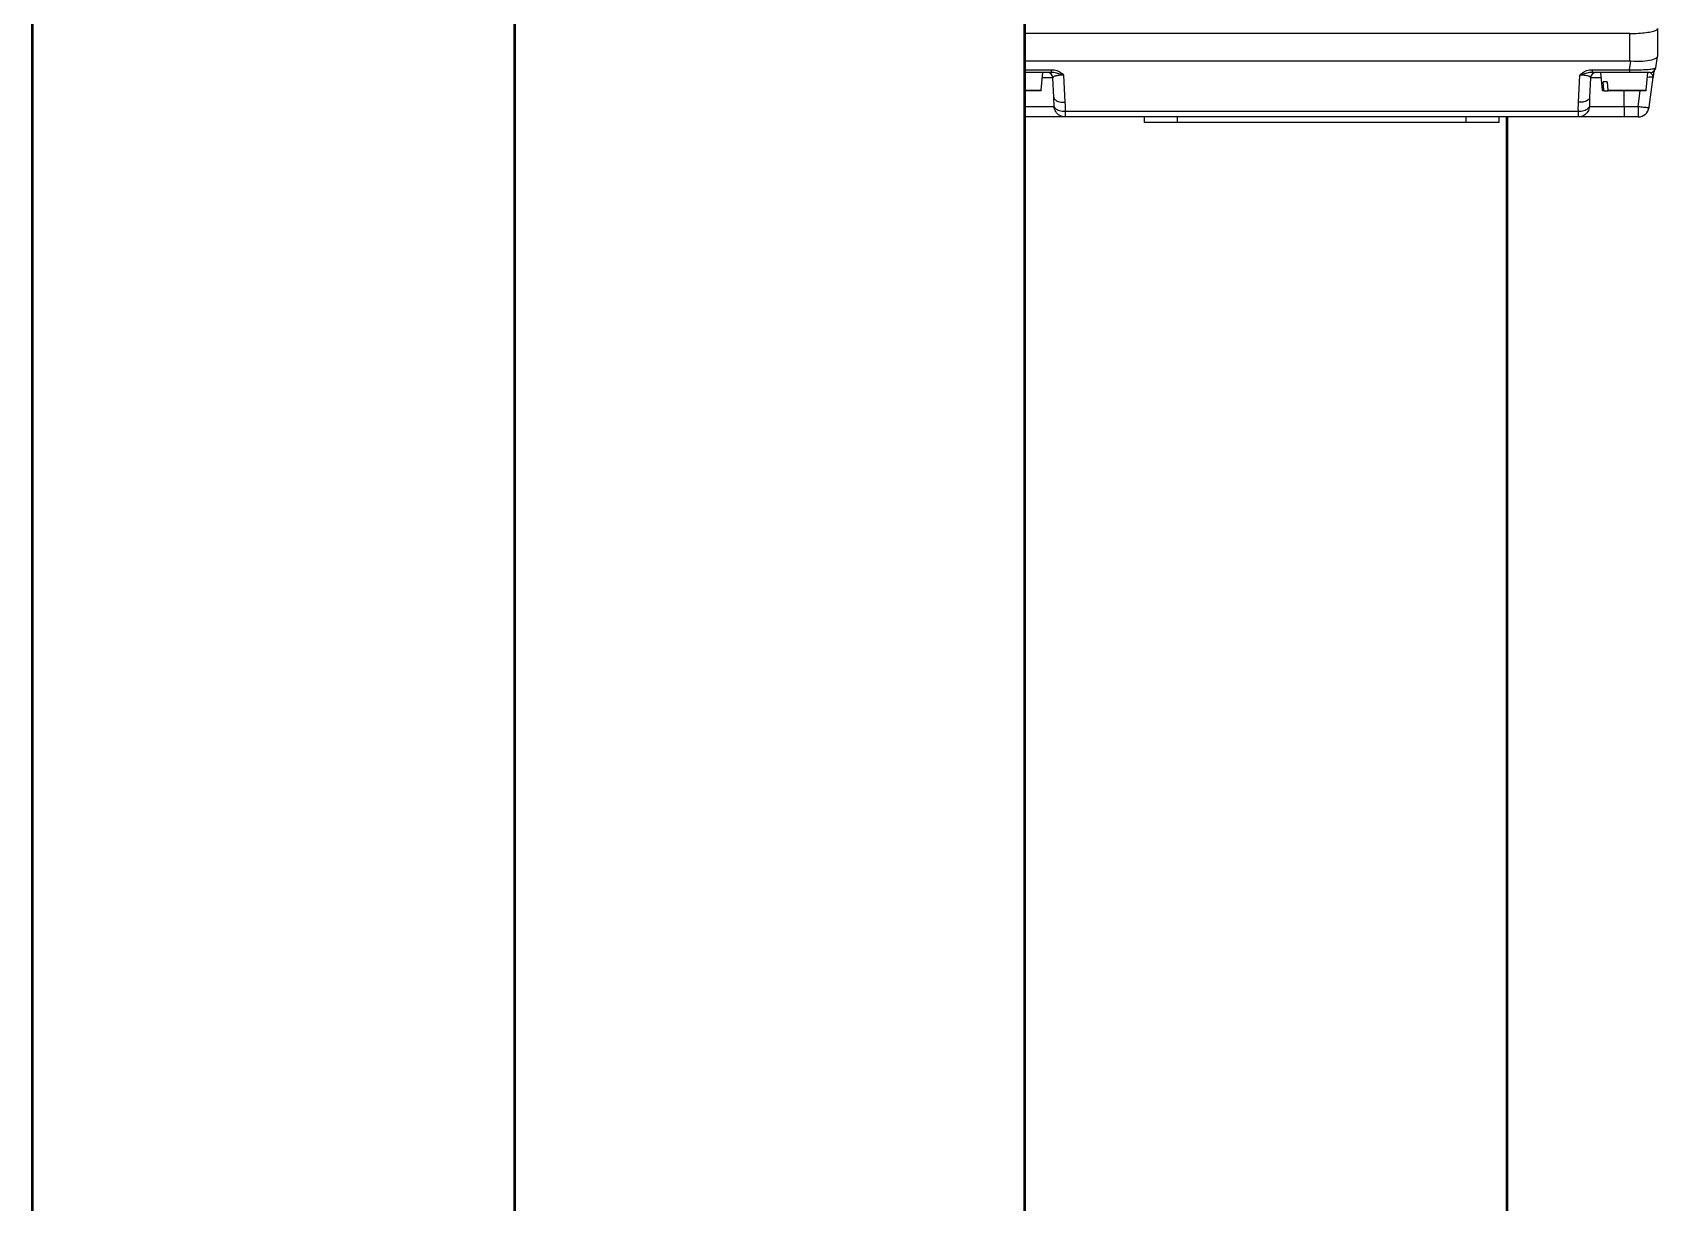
# Model space of a CAD drawing. Header units: millimetres. Extents: x 184 to 2141, y 95 to 1347.
# Drawn here: x 488 to 605.9, y 874.9 to 959.8 of the extents above; entities that cross this region are included whole.
import ezdxf

# ---------------------------------------------------------------- set-up
doc = ezdxf.new("R2010")
doc.units = ezdxf.units.MM
doc.layers.add('gruba', color=7, linetype='Continuous', lineweight=50)

msp = doc.modelspace()

# ---------------------------------------------------------------- linework, layer by layer
at = {"color": 7, "linetype": 'Continuous'}
for p, q in [((605.944, 960.05), (605.944, 958.036)), ((603.931, 959.695), (560.03, 959.695)), ((603.931, 957.681), (603.931, 959.695)), ((603.931, 957.681), (560.03, 957.681)), ((603.914, 957.068), (604.008, 957.679)), ((605.817, 957.208), (605.943, 958.023)), ((605.944, 958.036), (605.944, 958.035)), ((560.03, 957.068), (561.952, 957.068)), ((561.952, 956.867), (560.03, 956.867)), ((561.229, 955.575), (561.342, 956.867)), ((562.067, 956.485), (561.309, 956.485)), ((561.952, 957.068), (561.952, 956.867)), ((562.141, 955.065), (562.067, 956.485)), ((562.843, 956.665), (562.946, 954.704)), ((600.213, 954.704), (600.316, 956.665)), ((601.092, 956.485), (601.017, 955.065)), ((601.85, 956.485), (601.092, 956.485)), ((601.206, 957.068), (603.914, 957.068)), ((601.206, 957.068), (601.206, 956.867)), ((603.914, 956.867), (601.206, 956.867)), ((601.816, 956.867), (601.929, 955.575)), ((603.914, 957.068), (603.914, 956.867)), ((605.419, 956.867), (603.914, 956.867)), ((605.126, 955.575), (605.24, 956.867)), ((605.331, 954.337), (605.641, 956.521)), ((560.03, 955.575), (561.229, 955.575)), ((561.189, 955.538), (560.03, 955.538)), ((601.929, 955.575), (602.053, 955.575)), ((602.088, 955.538), (601.97, 955.538)), ((602.292, 956.182), (602.007, 956.182)), ((602.053, 955.575), (602.007, 956.182)), ((602.088, 955.538), (602.371, 955.538)), ((602.337, 955.575), (605.126, 955.575)), ((605.086, 955.538), (602.371, 955.538)), ((603.528, 954.408), (603.528, 955.538)), ((604.534, 954.408), (604.694, 955.538)), ((560.03, 954.408), (562.159, 954.408)), ((562.159, 954.408), (562.141, 955.065)), ((562.959, 954.048), (600.2, 954.048)), ((562.959, 954.048), (562.959, 953.645)), ((600.2, 953.645), (600.2, 954.048)), ((601.017, 955.065), (600.999, 954.408)), ((600.999, 954.408), (603.528, 954.408)), ((603.528, 954.408), (603.528, 953.645)), ((603.528, 954.408), (604.534, 954.408)), ((604.534, 954.408), (604.534, 953.645)), ((562.959, 953.645), (560.03, 953.645)), ((600.2, 953.645), (562.959, 953.645)), ((568.692, 953.645), (568.692, 953.242)), ((571.108, 953.242), (568.692, 953.242)), ((571.108, 953.242), (571.108, 953.645)), ((592.05, 953.242), (571.108, 953.242)), ((592.05, 953.242), (592.05, 953.645)), ((594.467, 953.242), (592.05, 953.242)), ((594.467, 953.242), (594.467, 953.645)), ((603.528, 953.645), (600.2, 953.645)), ((604.534, 953.645), (603.528, 953.645))]:
    msp.add_line(p, q, dxfattribs=at)
at = {"color": 7, "linetype": 'Continuous', "flags": 128}
for points in [[(603.931, 959.695), (604.089, 959.696), (604.246, 959.699), (604.401, 959.705), (604.553, 959.712), (604.701, 959.722), (604.845, 959.733), (604.983, 959.747), (605.114, 959.763), (605.238, 959.78), (605.355, 959.799), (605.462, 959.819), (605.56, 959.841), (605.648, 959.864), (605.725, 959.889), (605.791, 959.914), (605.846, 959.94), (605.889, 959.967), (605.92, 959.994), (605.938, 960.022), (605.944, 960.05)], [(604.008, 957.679), (603.969, 957.681), (603.931, 957.681)], [(605.944, 958.035), (605.931, 957.988), (605.892, 957.938), (605.831, 957.89), (605.746, 957.844), (605.64, 957.802), (605.516, 957.766), (605.372, 957.734), (605.212, 957.708), (605.037, 957.687), (604.848, 957.672), (604.648, 957.664), (604.44, 957.662), (604.225, 957.667), (604.008, 957.679)], [(561.952, 957.068), (562.157, 957.051), (562.355, 957.002), (562.519, 956.93), (562.667, 956.836), (562.759, 956.757), (562.841, 956.668), (562.843, 956.665)], [(562.843, 956.665), (562.839, 956.667), (562.718, 956.704), (562.595, 956.741), (562.343, 956.813), (562.149, 956.852), (561.952, 956.867)], [(562.843, 956.665), (562.754, 956.666), (562.667, 956.664), (562.582, 956.66), (562.501, 956.653), (562.425, 956.644), (562.354, 956.633), (562.289, 956.619), (562.231, 956.604), (562.181, 956.587), (562.14, 956.569), (562.107, 956.549), (562.084, 956.529), (562.071, 956.507), (562.067, 956.485)], [(600.316, 956.665), (600.318, 956.668), (600.4, 956.757), (600.492, 956.836), (600.64, 956.93), (600.804, 957.002), (601.001, 957.051), (601.206, 957.068)], [(601.206, 956.867), (601.014, 956.852), (600.816, 956.813), (600.57, 956.744), (600.444, 956.705), (600.319, 956.667), (600.316, 956.665)], [(601.092, 956.485), (601.088, 956.507), (601.074, 956.529), (601.051, 956.549), (601.019, 956.569), (600.977, 956.587), (600.927, 956.604), (600.87, 956.619), (600.805, 956.633), (600.734, 956.644), (600.657, 956.653), (600.576, 956.66), (600.491, 956.664), (600.404, 956.666), (600.316, 956.665)], [(603.914, 957.068), (604.067, 957.065), (604.219, 957.064), (604.369, 957.063), (604.515, 957.064), (604.657, 957.065), (604.794, 957.068), (604.925, 957.073), (605.049, 957.078), (605.166, 957.084), (605.276, 957.092), (605.376, 957.1), (605.468, 957.11), (605.549, 957.12), (605.621, 957.132), (605.682, 957.144), (605.732, 957.156), (605.77, 957.17), (605.798, 957.184), (605.813, 957.199), (605.817, 957.208)], [(605.641, 956.521), (605.636, 956.523), (605.618, 956.524), (605.586, 956.524), (605.54, 956.524), (605.481, 956.522), (605.411, 956.519), (605.331, 956.515), (605.242, 956.511), (605.208, 956.509)], [(605.641, 956.527), (605.64, 956.578), (605.604, 956.66), (605.539, 956.742), (605.462, 956.816), (605.412, 956.852), (605.366, 956.867)], [(605.642, 956.527), (605.654, 956.603), (605.673, 956.721), (605.689, 956.82), (605.703, 956.904), (605.715, 956.973), (605.722, 957.014)], [(602.053, 955.575), (602.056, 955.562), (602.063, 955.551), (602.072, 955.542), (602.083, 955.538), (602.088, 955.538)], [(602.292, 956.182), (602.317, 955.849), (602.337, 955.575)], [(602.371, 955.538), (602.363, 955.539), (602.353, 955.544), (602.344, 955.553), (602.34, 955.561), (602.337, 955.574), (602.337, 955.575)], [(562.141, 955.065), (562.151, 955.013), (562.173, 954.964), (562.209, 954.916), (562.256, 954.872), (562.315, 954.832), (562.384, 954.796), (562.463, 954.766), (562.55, 954.741), (562.643, 954.722), (562.741, 954.709), (562.842, 954.703), (562.946, 954.704)], [(562.159, 954.408), (562.179, 954.356), (562.213, 954.306), (562.259, 954.258), (562.318, 954.213), (562.387, 954.172), (562.466, 954.136), (562.554, 954.106), (562.649, 954.082), (562.749, 954.064), (562.853, 954.052), (562.959, 954.048)], [(562.959, 953.645), (562.858, 953.651), (562.758, 953.671), (562.662, 953.702), (562.571, 953.746), (562.485, 953.801), (562.408, 953.866), (562.339, 953.941), (562.28, 954.024), (562.232, 954.113), (562.195, 954.208), (562.171, 954.307), (562.159, 954.408)], [(562.946, 954.704), (562.955, 954.486), (562.959, 954.267), (562.959, 954.048)], [(600.2, 954.048), (600.199, 954.267), (600.204, 954.486), (600.213, 954.704)], [(600.2, 954.048), (600.305, 954.052), (600.409, 954.064), (600.509, 954.082), (600.604, 954.106), (600.692, 954.136), (600.771, 954.172), (600.841, 954.213), (600.899, 954.258), (600.946, 954.306), (600.979, 954.356), (600.999, 954.408)], [(600.999, 954.408), (600.987, 954.307), (600.963, 954.208), (600.927, 954.113), (600.879, 954.024), (600.82, 953.941), (600.751, 953.866), (600.673, 953.801), (600.588, 953.746), (600.496, 953.702), (600.4, 953.671), (600.301, 953.651), (600.2, 953.645)], [(601.017, 955.065), (601.008, 955.013), (600.985, 954.964), (600.95, 954.916), (600.902, 954.872), (600.844, 954.832), (600.774, 954.796), (600.696, 954.766), (600.609, 954.741), (600.516, 954.722), (600.418, 954.709), (600.316, 954.703), (600.213, 954.704)], [(604.534, 954.408), (604.639, 954.394), (604.742, 954.38), (604.842, 954.368), (604.936, 954.357), (605.024, 954.348), (605.102, 954.34), (605.171, 954.335), (605.229, 954.331), (605.274, 954.33), (605.307, 954.331), (605.326, 954.334), (605.331, 954.337)]]:
    msp.add_lwpolyline(points, dxfattribs=at)
at = {"color": 7, "linetype": 'Continuous'}
for centre, radius, start, end in [((561.665, 956.464), 0.403, 3, 90), ((601.494, 956.464), 0.403, 90, 177), ((605.419, 957.27), 0.403, 270, 351.1798), ((561.189, 955.578), 0.0403, 270, 355), ((601.97, 955.578), 0.0403, 185, 270), ((605.086, 955.578), 0.0403, 270, 355), ((604.534, 954.45), 0.805, 270, 351.9246)]:
    msp.add_arc(centre, radius, start, end, dxfattribs=at)
at = {"layer": 'gruba'}
for p, q in [((523.03, 714.099), (523.03, 972.376)), ((488.03, 678.81), (488.03, 971.167)), ((488.03, 679.099), (488.03, 971.167)), ((488.03, 675.871), (488.03, 971.167)), ((523.03, 879.226), (523.03, 971.57)), ((560.03, 879.226), (560.03, 971.57)), ((560.03, 714.099), (560.03, 953.645)), ((560.03, 714.099), (560.03, 953.645)), ((560.03, 714.099), (560.03, 953.645)), ((595.03, 679.099), (595.03, 953.645))]:
    msp.add_line(p, q, dxfattribs=at)

doc.saveas('drawing.dxf')
